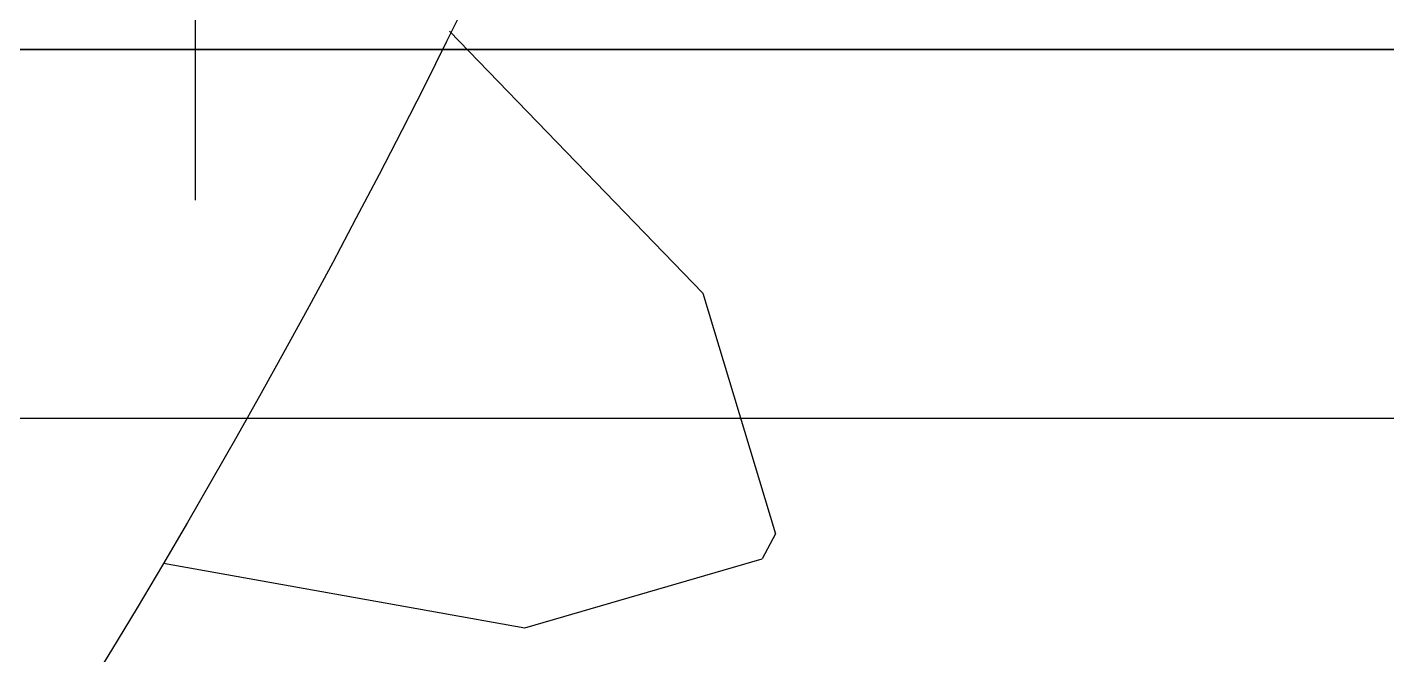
# Model space of a CAD drawing. Extents: x -381 to 213, y -63 to 250.
# Drawn here: x -65.22 to -54.86, y -19.84 to -15.06 of the extents above; entities that cross this region are included whole.
import ezdxf

# ---------------------------------------------------------------- set-up
doc = ezdxf.new("R2010")
doc.units = 0
doc.header["$MEASUREMENT"] = 0
for name, pattern in [('K5LT65535', [0]), ('K5LT_AXLED', [19.5, 15, -1.5, 1.5, -1.5]), ('K5LT_BASIC', [0])]:
    doc.linetypes.add(name, pattern=pattern)
doc.layers.add('Системный слой', color=7, linetype='Continuous')

# ---------------------------------------------------------------- blocks, each defined once
blk = doc.blocks.new('*U')
at = {"layer": 'Системный слой', "color": 30, "linetype": 'K5LT_AXLED'}
blk.add_line((-0.009, -0.168), (-0.009, -23.318), dxfattribs=at)
at = {"layer": 'Системный слой', "color": 5, "linetype": 'K5LT_BASIC'}
for p, q in [((-41.505, -22.169), (43.495, -22.169)), ((43.495, -22.17), (-41.505, -22.17)), ((152.553, -25.559), (152.45, -25.75)), ((152.553, -25.559), (152.45, -25.75))]:
    blk.add_line(p, q, dxfattribs=at)
for points in [[(150.069, -21.733), (151.999, -23.727), (152.553, -25.559)], [(150.069, -21.733), (151.999, -23.727), (152.553, -25.559)], [(147.89, -25.784), (150.643, -26.275), (152.45, -25.75)], [(147.89, -25.784), (150.643, -26.275), (152.45, -25.75)]]:
    blk.add_lwpolyline(points, dxfattribs=at)
blk = doc.blocks.new('*F')
at = {"layer": 'Системный слой', "color": 5, "linetype": 'K5LT65535'}
blk.add_lwpolyline([(20.671, -21.534), (19.427, -24.979), (-6.794, -24.979), (-8.516, -21.534)], dxfattribs=at)
at = {"layer": 'Системный слой', "color": 5, "linetype": 'K5LT_BASIC'}
blk.add_circle((94.013, 5.981), 62.534, dxfattribs=at)
blk.add_circle((94.013, 5.981), 62.534, dxfattribs=at)
at = {"layer": 'Системный слой'}
blk.add_blockref('*U', (0, 0), dxfattribs=at)
blk.add_blockref('*U', (0, 0), dxfattribs=at)
blk.add_blockref('*U', (0, 0), dxfattribs=at)
blk.add_blockref('*U', (0, 0), dxfattribs=at)
blk.add_blockref('*U', (0, 0), dxfattribs=at)
blk.add_blockref('*U', (0, 0), dxfattribs=at)
blk.add_blockref('*U', (0, 0), dxfattribs=at)
blk.add_blockref('*U', (0, 0), dxfattribs=at)
blk.add_blockref('*U', (0, 0), dxfattribs=at)
blk.add_blockref('*U', (0, 0), dxfattribs=at)
blk.add_blockref('*U', (0, 0), dxfattribs=at)
blk.add_blockref('*U', (0, 0), dxfattribs=at)
blk.add_blockref('*U', (0, 0), dxfattribs=at)
blk.add_blockref('*U', (0, 0), dxfattribs=at)
blk.add_blockref('*U', (0, 0), dxfattribs=at)
blk.add_blockref('*U', (0, 0), dxfattribs=at)
blk.add_blockref('*U', (0, 0), dxfattribs=at)
blk.add_blockref('*U', (0, 0), dxfattribs=at)
blk.add_blockref('*U', (0, 0), dxfattribs=at)
blk.add_blockref('*U', (0, 0), dxfattribs=at)
blk.add_blockref('*U', (0, 0), dxfattribs=at)
blk.add_blockref('*U', (0, 0), dxfattribs=at)
blk.add_blockref('*U', (0, 0), dxfattribs=at)
blk.add_blockref('*U', (0, 0), dxfattribs=at)
blk.add_blockref('*U', (0, 0), dxfattribs=at)
blk.add_blockref('*U', (0, 0), dxfattribs=at)
blk.add_blockref('*U', (0, 0), dxfattribs=at)
blk.add_blockref('*U', (0, 0), dxfattribs=at)
blk.add_blockref('*U', (0, 0), dxfattribs=at)
blk.add_blockref('*U', (0, 0), dxfattribs=at)
blk.add_blockref('*U', (0, 0), dxfattribs=at)
blk.add_blockref('*U', (0, 0), dxfattribs=at)
blk.add_blockref('*U', (0, 0), dxfattribs=at)
blk.add_blockref('*U', (0, 0), dxfattribs=at)
blk.add_blockref('*U', (0, 0), dxfattribs=at)
blk.add_blockref('*U', (0, 0), dxfattribs=at)
blk.add_blockref('*U', (0, 0), dxfattribs=at)
blk.add_blockref('*U', (0, 0), dxfattribs=at)
blk.add_blockref('*U', (0, 0), dxfattribs=at)
blk.add_blockref('*U', (0, 0), dxfattribs=at)
blk.add_blockref('*U', (0, 0), dxfattribs=at)
blk.add_blockref('*U', (0, 0), dxfattribs=at)
blk.add_blockref('*U', (0, 0), dxfattribs=at)
blk.add_blockref('*U', (0, 0), dxfattribs=at)
blk.add_blockref('*U', (0, 0), dxfattribs=at)
blk.add_blockref('*U', (0, 0), dxfattribs=at)
blk.add_blockref('*U', (0, 0), dxfattribs=at)
blk.add_blockref('*U', (0, 0), dxfattribs=at)
blk.add_blockref('*U', (0, 0), dxfattribs=at)
blk.add_blockref('*U', (0, 0), dxfattribs=at)
blk.add_blockref('*U', (0, 0), dxfattribs=at)
blk.add_blockref('*U', (0, 0), dxfattribs=at)
blk.add_blockref('*U', (0, 0), dxfattribs=at)
blk.add_blockref('*U', (0, 0), dxfattribs=at)
blk.add_blockref('*U', (0, 0), dxfattribs=at)
blk.add_blockref('*U', (0, 0), dxfattribs=at)
blk.add_blockref('*U', (0, 0), dxfattribs=at)
blk.add_blockref('*U', (0, 0), dxfattribs=at)
blk.add_blockref('*U', (0, 0), dxfattribs=at)
blk.add_blockref('*U', (0, 0), dxfattribs=at)
blk.add_blockref('*U', (0, 0), dxfattribs=at)
blk.add_blockref('*U', (0, 0), dxfattribs=at)
blk.add_blockref('*U', (0, 0), dxfattribs=at)
blk.add_blockref('*U', (0, 0), dxfattribs=at)
blk.add_blockref('*U', (0, 0), dxfattribs=at)
blk.add_blockref('*U', (0, 0), dxfattribs=at)
blk.add_blockref('*U', (0, 0), dxfattribs=at)
blk.add_blockref('*U', (0, 0), dxfattribs=at)
blk.add_blockref('*U', (0, 0), dxfattribs=at)
blk.add_blockref('*U', (0, 0), dxfattribs=at)
blk.add_blockref('*U', (0, 0), dxfattribs=at)
blk.add_blockref('*U', (0, 0), dxfattribs=at)
blk.add_blockref('*U', (0, 0), dxfattribs=at)
blk.add_blockref('*U', (0, 0), dxfattribs=at)
blk.add_blockref('*U', (0, 0), dxfattribs=at)
blk.add_blockref('*U', (0, 0), dxfattribs=at)
blk.add_blockref('*U', (0, 0), dxfattribs=at)
blk.add_blockref('*U', (0, 0), dxfattribs=at)
blk.add_blockref('*U', (0, 0), dxfattribs=at)
blk.add_blockref('*U', (0, 0), dxfattribs=at)
blk.add_blockref('*U', (0, 0), dxfattribs=at)
blk.add_blockref('*U', (0, 0), dxfattribs=at)
blk.add_blockref('*U', (0, 0), dxfattribs=at)
blk.add_blockref('*U', (0, 0), dxfattribs=at)
blk.add_blockref('*U', (0, 0), dxfattribs=at)
blk.add_blockref('*U', (0, 0), dxfattribs=at)
blk.add_blockref('*U', (0, 0), dxfattribs=at)
blk.add_blockref('*U', (0, 0), dxfattribs=at)
blk.add_blockref('*U', (0, 0), dxfattribs=at)
blk.add_blockref('*U', (0, 0), dxfattribs=at)
blk.add_blockref('*U', (0, 0), dxfattribs=at)
blk.add_blockref('*U', (0, 0), dxfattribs=at)
blk.add_blockref('*U', (0, 0), dxfattribs=at)
blk.add_blockref('*U', (0, 0), dxfattribs=at)
blk.add_blockref('*U', (0, 0), dxfattribs=at)
blk.add_blockref('*U', (0, 0), dxfattribs=at)
blk.add_blockref('*U', (0, 0), dxfattribs=at)
blk.add_blockref('*U', (0, 0), dxfattribs=at)
blk.add_blockref('*U', (0, 0), dxfattribs=at)
blk.add_blockref('*U', (0, 0), dxfattribs=at)
blk.add_blockref('*U', (0, 0), dxfattribs=at)
blk.add_blockref('*U', (0, 0), dxfattribs=at)
blk.add_blockref('*U', (0, 0), dxfattribs=at)
blk.add_blockref('*U', (0, 0), dxfattribs=at)
blk.add_blockref('*U', (0, 0), dxfattribs=at)
blk.add_blockref('*U', (0, 0), dxfattribs=at)
blk.add_blockref('*U', (0, 0), dxfattribs=at)
blk.add_blockref('*U', (0, 0), dxfattribs=at)
blk.add_blockref('*U', (0, 0), dxfattribs=at)
blk.add_blockref('*U', (0, 0), dxfattribs=at)
blk.add_blockref('*U', (0, 0), dxfattribs=at)
blk.add_blockref('*U', (0, 0), dxfattribs=at)
blk.add_blockref('*U', (0, 0), dxfattribs=at)
blk.add_blockref('*U', (0, 0), dxfattribs=at)
blk.add_blockref('*U', (0, 0), dxfattribs=at)
blk.add_blockref('*U', (0, 0), dxfattribs=at)
blk.add_blockref('*U', (0, 0), dxfattribs=at)
blk.add_blockref('*U', (0, 0), dxfattribs=at)
blk.add_blockref('*U', (0, 0), dxfattribs=at)
blk.add_blockref('*U', (0, 0), dxfattribs=at)
blk.add_blockref('*U', (0, 0), dxfattribs=at)
blk.add_blockref('*U', (0, 0), dxfattribs=at)
blk.add_blockref('*U', (0, 0), dxfattribs=at)
blk.add_blockref('*U', (0, 0), dxfattribs=at)
blk.add_blockref('*U', (0, 0), dxfattribs=at)
blk.add_blockref('*U', (0, 0), dxfattribs=at)
blk.add_blockref('*U', (0, 0), dxfattribs=at)
blk.add_blockref('*U', (0, 0), dxfattribs=at)
blk.add_blockref('*U', (0, 0), dxfattribs=at)
blk.add_blockref('*U', (0, 0), dxfattribs=at)
blk.add_blockref('*U', (0, 0), dxfattribs=at)
blk.add_blockref('*U', (0, 0), dxfattribs=at)
blk.add_blockref('*U', (0, 0), dxfattribs=at)
blk.add_blockref('*U', (0, 0), dxfattribs=at)
blk.add_blockref('*U', (0, 0), dxfattribs=at)
blk.add_blockref('*U', (0, 0), dxfattribs=at)
blk.add_blockref('*U', (0, 0), dxfattribs=at)
blk.add_blockref('*U', (0, 0), dxfattribs=at)
blk.add_blockref('*U', (0, 0), dxfattribs=at)
blk.add_blockref('*U', (0, 0), dxfattribs=at)
blk.add_blockref('*U', (0, 0), dxfattribs=at)
blk.add_blockref('*U', (0, 0), dxfattribs=at)
blk.add_blockref('*U', (0, 0), dxfattribs=at)
blk.add_blockref('*U', (0, 0), dxfattribs=at)
blk.add_blockref('*U', (0, 0), dxfattribs=at)
blk.add_blockref('*U', (0, 0), dxfattribs=at)
blk.add_blockref('*U', (0, 0), dxfattribs=at)
blk.add_blockref('*U', (0, 0), dxfattribs=at)
blk.add_blockref('*U', (0, 0), dxfattribs=at)
blk.add_blockref('*U', (0, 0), dxfattribs=at)
blk.add_blockref('*U', (0, 0), dxfattribs=at)
blk.add_blockref('*U', (0, 0), dxfattribs=at)
blk.add_blockref('*U', (0, 0), dxfattribs=at)
blk.add_blockref('*U', (0, 0), dxfattribs=at)
blk.add_blockref('*U', (0, 0), dxfattribs=at)
blk.add_blockref('*U', (0, 0), dxfattribs=at)
blk.add_blockref('*U', (0, 0), dxfattribs=at)
blk.add_blockref('*U', (0, 0), dxfattribs=at)
blk.add_blockref('*U', (0, 0), dxfattribs=at)
blk.add_blockref('*U', (0, 0), dxfattribs=at)
blk.add_blockref('*U', (0, 0), dxfattribs=at)
blk.add_blockref('*U', (0, 0), dxfattribs=at)
blk.add_blockref('*U', (0, 0), dxfattribs=at)
blk.add_blockref('*U', (0, 0), dxfattribs=at)
blk.add_blockref('*U', (0, 0), dxfattribs=at)
blk.add_blockref('*U', (0, 0), dxfattribs=at)
blk.add_blockref('*U', (0, 0), dxfattribs=at)
blk.add_blockref('*U', (0, 0), dxfattribs=at)
blk.add_blockref('*U', (0, 0), dxfattribs=at)
blk.add_blockref('*U', (0, 0), dxfattribs=at)
blk.add_blockref('*U', (0, 0), dxfattribs=at)
blk.add_blockref('*U', (0, 0), dxfattribs=at)
blk.add_blockref('*U', (0, 0), dxfattribs=at)
blk.add_blockref('*U', (0, 0), dxfattribs=at)
blk.add_blockref('*U', (0, 0), dxfattribs=at)
blk.add_blockref('*U', (0, 0), dxfattribs=at)
blk.add_blockref('*U', (0, 0), dxfattribs=at)
blk.add_blockref('*U', (0, 0), dxfattribs=at)
blk.add_blockref('*U', (0, 0), dxfattribs=at)
blk.add_blockref('*U', (0, 0), dxfattribs=at)
blk.add_blockref('*U', (0, 0), dxfattribs=at)
blk.add_blockref('*U', (0, 0), dxfattribs=at)
blk.add_blockref('*U', (0, 0), dxfattribs=at)
blk.add_blockref('*U', (0, 0), dxfattribs=at)
blk.add_blockref('*U', (0, 0), dxfattribs=at)
blk.add_blockref('*U', (0, 0), dxfattribs=at)
blk.add_blockref('*U', (0, 0), dxfattribs=at)
blk.add_blockref('*U', (0, 0), dxfattribs=at)
blk.add_blockref('*U', (0, 0), dxfattribs=at)
blk.add_blockref('*U', (0, 0), dxfattribs=at)
blk.add_blockref('*U', (0, 0), dxfattribs=at)
blk.add_blockref('*U', (0, 0), dxfattribs=at)
blk.add_blockref('*U', (0, 0), dxfattribs=at)
blk.add_blockref('*U', (0, 0), dxfattribs=at)
blk.add_blockref('*U', (0, 0), dxfattribs=at)
blk.add_blockref('*U', (0, 0), dxfattribs=at)
blk.add_blockref('*U', (0, 0), dxfattribs=at)
blk.add_blockref('*U', (0, 0), dxfattribs=at)
blk.add_blockref('*U', (0, 0), dxfattribs=at)
blk.add_blockref('*U', (0, 0), dxfattribs=at)
blk.add_blockref('*U', (0, 0), dxfattribs=at)
blk.add_blockref('*U', (0, 0), dxfattribs=at)
blk.add_blockref('*U', (0, 0), dxfattribs=at)
blk.add_blockref('*U', (0, 0), dxfattribs=at)
blk.add_blockref('*U', (0, 0), dxfattribs=at)
blk.add_blockref('*U', (0, 0), dxfattribs=at)
blk.add_blockref('*U', (0, 0), dxfattribs=at)

msp = doc.modelspace()

# ---------------------------------------------------------------- block references
at = {"layer": 'Системный слой'}
for p in [(-96.515, 28.741), (-63.927, 6.935), (-212.068, 6.637)]:
    msp.add_blockref('*F', p, dxfattribs=at)

doc.saveas('drawing.dxf')
